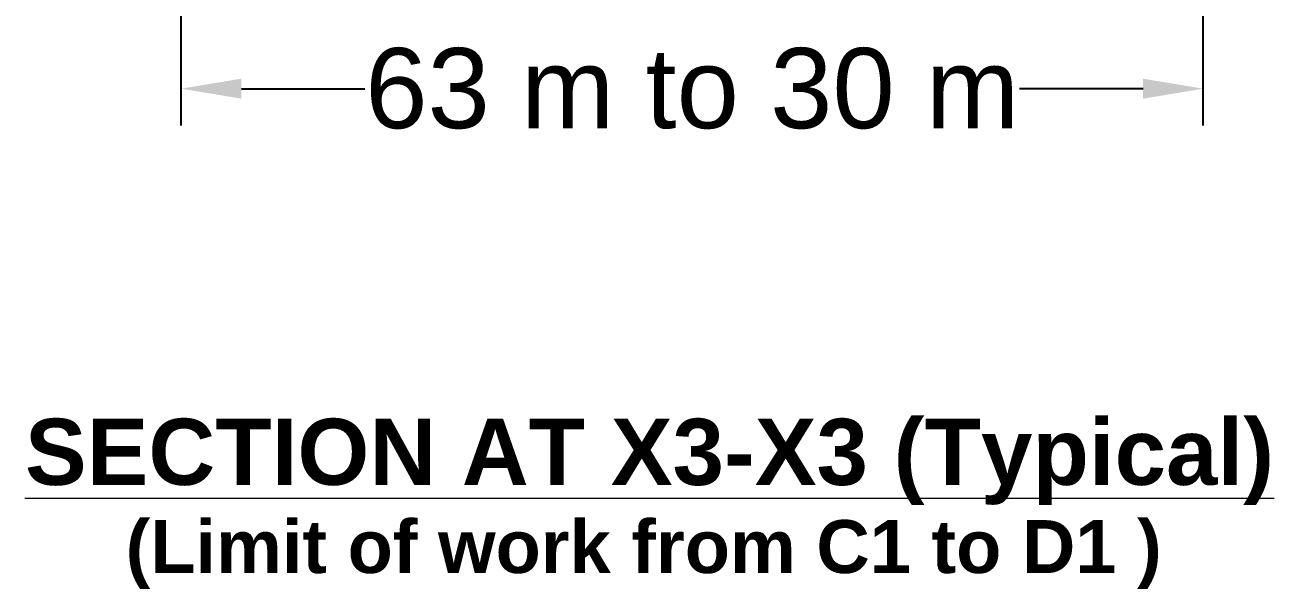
# Model space of a CAD drawing. Header units: inches. Extents: x 15 to 141071, y -30183 to 14738.
# Drawn here: x 140978.65 to 140997.33, y -18903.4 to -18894.96 of the extents above; entities that cross this region are included whole.
import ezdxf

# ---------------------------------------------------------------- set-up
doc = ezdxf.new("R2010")
doc.units = ezdxf.units.IN
doc.header["$MEASUREMENT"] = 0
doc.header["$PDMODE"] = 3
doc.layers.add('LINE', color=7, linetype='Continuous')
doc.styles.add('Arial B heading -200', font='arialbd.ttf', dxfattribs={"height": 0.6})
doc.styles.get("Standard").update_dxf_attribs({"font": 'arial.ttf'})
doc.dimstyles.get("Standard").update_dxf_attribs({"dimtxt": 0.18, "dimasz": 0.18, "dimexe": 0.18, "dimexo": 0.0625, "dimgap": 0.09, "dimtad": 0, "dimtih": 1, "dimtoh": 1, "dimdec": 4, "dimzin": 0, "dimdsep": 46, "dimtxsty": 'Standard', "dimcen": 0.09, "dimadec": 0, "dimazin": 0, "dimtfac": 1, "dimtdec": 4, "dimtofl": 0, "dimtmove": 0, "dimatfit": 3, "dimfxl": 1, "dimtolj": 1, "dimtzin": 0, "dimarcsym": 0})

# ---------------------------------------------------------------- blocks, each defined once
blk = doc.blocks.new('*D217')
at = {"layer": 'Defpoints', "color": 0, "ltscale": 0.5, "transparency": 16777216}
for p in [(140996.273, -18895.918), (140980.989, -18897.47), (140996.273, -18897.47)]:
    blk.add_point(p, dxfattribs=at)
at = {"layer": 'LINE', "color": 7, "ltscale": 0.5, "transparency": 16777216}
for p, q in [((140980.989, -18896.47), (140980.989, -18893.918)), ((140996.273, -18896.47), (140996.273, -18893.918)), ((140981.889, -18895.918), (140983.735, -18895.918)), ((140995.373, -18895.918), (140993.527, -18895.918))]:
    blk.add_line(p, q, dxfattribs=at)
for points in [[(140981.889, -18895.768), (140981.889, -18896.068), (140980.989, -18895.918)], [(140995.373, -18895.768), (140995.373, -18896.068), (140996.273, -18895.918)]]:
    blk.add_solid(points, dxfattribs=at)
at = {"layer": 'LINE', "color": 7, "lineweight": 20, "ltscale": 0.5, "transparency": 16777216, "insert": (140988.631, -18895.918), "char_height": 1.2, "attachment_point": 5}
blk.add_mtext('\\A1;63 m to 30 m', dxfattribs=at)

msp = doc.modelspace()

# ---------------------------------------------------------------- texts
at = {"layer": 'LINE', "color": 7, "lineweight": 20, "ltscale": 0.5, "style": 'Arial B heading -200'}
for s, height, p in [('%%USECTION AT X3-X3 (Typical)', 0.99046911, (140978.651624, -18901.846844)), ('(Limit of work from C1 to D1 )', 0.79237529, (140980.157295, -18903.165876))]:
    msp.add_text(s, height=height, dxfattribs=at).set_placement(p)

# ---------------------------------------------------------------- dimensions: what is measured, and where the dimension line sits
at = {"layer": 'LINE', "color": 7, "lineweight": 20, "ltscale": 0.5}
dim = msp.add_linear_dim(base=(140996.272665, -18895.918014), p1=(140980.989182, -18897.470259), p2=(140996.272665, -18897.470259), text='63 m to 30 m', dimstyle='Standard', override={"dimtxt": 1.2, "dimasz": 0.9, "dimexe": 2, "dimexo": 1, "dimclrd": 7, "dimclre": 7, "dimclrt": 7, "dimfxl": 100, "dimfxlon": 1, "dimlwd": 65535, "dimlwe": 65535}, dxfattribs=at)
dim.commit()
dim.dimension.update_dxf_attribs({"geometry": '*D217', "text_midpoint": (140988.630923, -18895.918014), "dimtype": 160})

doc.saveas('drawing.dxf')
